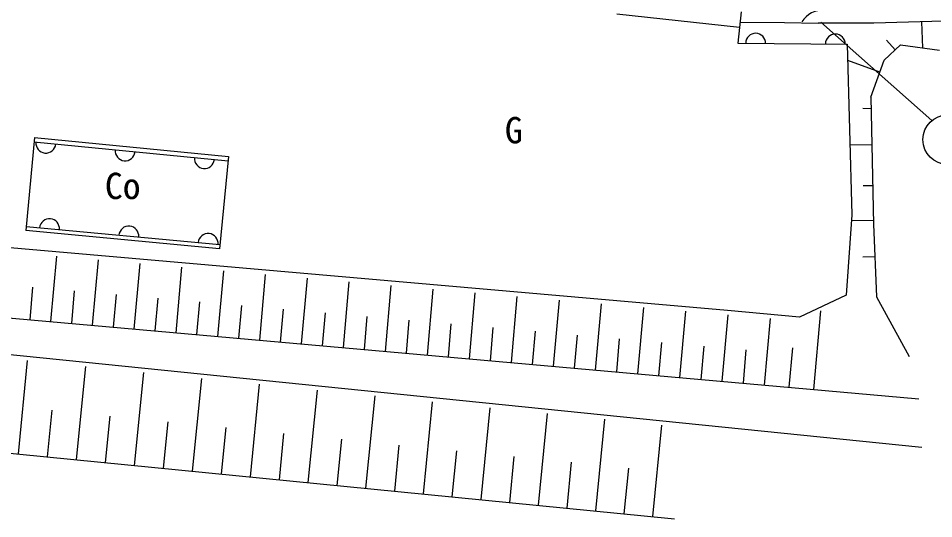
# Model space of a CAD drawing. Units: millimetres, scale not verified. Extents: x 40000 to 680000, y 20000 to 380000.
# Drawn here: x 441302 to 487262, y 241274 to 266376 of the extents above; entities that cross this region are included whole.
import ezdxf
from ezdxf.enums import TextEntityAlignment as Align

# ---------------------------------------------------------------- set-up
doc = ezdxf.new("R2010")
doc.units = ezdxf.units.MM
doc.header["$LTSCALE"] = 1000
doc.layers.add('M-BGD', color=7, linetype='Continuous', lineweight=25)
doc.layers.add('M-BGD-EXST', color=7, linetype='Continuous', lineweight=25)
doc.styles.add('ＭＳ ゴシック', font='')
doc.styles.get('ＭＳ ゴシック').set_extended_font_data('MS Gothic')

msp = doc.modelspace()

# ---------------------------------------------------------------- linework, layer by layer
at = {"layer": 'M-BGD'}
for p, q in [((477512, 265909), (471354, 266584)), ((477598, 266700), (477427, 265133)), ((477541, 266176), (479768, 266162)), ((479768, 266162), (481461, 266132)), ((484260, 266132), (481469, 266132)), ((492168, 266364), (484260, 266132)), ((486722, 264896), (486662, 266202)), ((485330, 264799), (484890, 265278)), ((477427, 265133), (482924, 265083)), ((485593, 265047), (484776, 264278)), ((485593, 265047), (487548, 264786)), ((484100, 262420), (484776, 264278)), ((484554, 263668), (482945, 264265)), ((484114, 261839), (483705, 261846)), ((442107, 260396), (441678, 255730)), ((442087, 260175), (451838, 259223)), ((442107, 260396), (451859, 259445)), ((484155, 260029), (483057, 260018)), ((451859, 259445), (451408, 254819)), ((484202, 257979), (483723, 257979)), ((484242, 256222), (483128, 256227)), ((451408, 254819), (441678, 255730)), ((441697, 255931), (451427, 255037)), ((442938, 251161), (443230, 254447)), ((445030, 250975), (445323, 254264)), ((484311, 254416), (483706, 254387)), ((447125, 250789), (447418, 254081)), ((449221, 250603), (449514, 253898)), ((451320, 250416), (451613, 253714)), ((453420, 250230), (453713, 253531)), ((455522, 250043), (455815, 253347)), ((441892, 251254), (442038, 252897)), ((457626, 249856), (457919, 253163)), ((459731, 249669), (460025, 252979)), ((461839, 249481), (462133, 252795)), ((443984, 251068), (444130, 252713)), ((446078, 250882), (446224, 252528)), ((448173, 250696), (448320, 252343)), ((463948, 249294), (464243, 252610)), ((466059, 249106), (466354, 252426)), ((450270, 250510), (450417, 252159)), ((452370, 250323), (452516, 251974)), ((468172, 248919), (468468, 252241)), ((470287, 248731), (470583, 252056)), ((472404, 248542), (472700, 251871)), ((454471, 250136), (454618, 251788)), ((456574, 249949), (456721, 251603)), ((458678, 249762), (458825, 251417)), ((474523, 248354), (474819, 251686)), ((476643, 248166), (476940, 251501)), ((481250, 247756), (481600, 251697)), ((460785, 249575), (460932, 251232)), ((462893, 249388), (463041, 251046)), ((478766, 247977), (479063, 251315)), ((465004, 249200), (465151, 250860)), ((467116, 249012), (467264, 250674)), ((469230, 248825), (469378, 250487)), ((471346, 248636), (471494, 250301)), ((473464, 248448), (473612, 250114)), ((475583, 248260), (475731, 249927)), ((477705, 248071), (477853, 249740)), ((480008, 247867), (480183, 249837)), ((441304, 244523), (441766, 249203)), ((444226, 244235), (444687, 248906)), ((447143, 243948), (447603, 248610)), ((450055, 243661), (450514, 248314)), ((452961, 243374), (453419, 248019)), ((455862, 243088), (456320, 247724)), ((458758, 242802), (459215, 247430)), ((461649, 242517), (462105, 247136)), ((464535, 242233), (464990, 246843)), ((442765, 244379), (442996, 246715)), ((445685, 244092), (445915, 246423)), ((467416, 241949), (467870, 246551)), ((448599, 243804), (448828, 246131)), ((470291, 241665), (470744, 246259)), ((473162, 241382), (473614, 245967)), ((451508, 243517), (451737, 245840)), ((454412, 243231), (454640, 245549)), ((457310, 242945), (457539, 245259)), ((460204, 242660), (460432, 244969)), ((463092, 242375), (463320, 244680)), ((465975, 242091), (466202, 244392)), ((468854, 241807), (469080, 244104)), ((471727, 241523), (471953, 243816))]:
    msp.add_line(p, q, dxfattribs=at)
for points in [[(482924, 265083), (483148, 256526), (482875, 252481), (480525, 251388), (476909, 251716), (433777, 255474), (427968, 255765)], [(484100, 262420), (484246, 256043), (484392, 252399), (486032, 249411)], [(427968, 255765), (422463, 255376), (417653, 253409), (486517, 247288)], [(486674, 244841), (410425, 252589), (405628, 252466), (396650, 250252), (394437, 249145), (474253, 241274)]]:
    msp.add_lwpolyline(points, dxfattribs=at)
for centre, radius, start, end in [((481721, 265492), 1294, 87.0379, 146.8665), ((478324, 265125), 500, 359.4722, 179.4722), ((482324, 265088), 500, 359.4722, 179.4722), ((442684, 260116), 500, 174.4278, 354.4278), ((446665, 259728), 500, 174.4278, 354.4278), ((450646, 259340), 500, 174.4278, 354.4278), ((442865, 255823), 500, 354.6787, 174.6787), ((446848, 255452), 500, 354.6787, 174.6787), ((450831, 255081), 500, 354.6787, 174.6787)]:
    msp.add_arc(centre, radius, start, end, dxfattribs=at)
at = {"layer": 'M-BGD-EXST'}
msp.add_line((481592, 266179), (487174, 261251), dxfattribs=at)
msp.add_circle((487972, 260289), 1250, dxfattribs=at)

# ---------------------------------------------------------------- texts
at = {"layer": 'M-BGD', "style": 'ＭＳ ゴシック'}
for s, p in [('G', (465729, 259710)), ('Co', (445647, 256913))]:
    msp.add_text(s, height=1320, dxfattribs=at).set_placement(p, align=Align.BOTTOM_LEFT)

doc.saveas('drawing.dxf')
